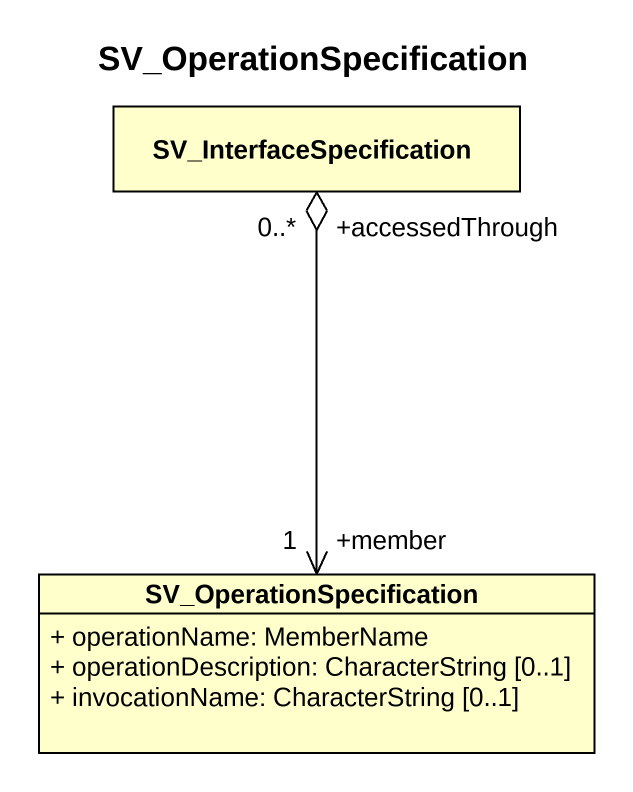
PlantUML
@startuml
title SV_OperationSpecification
hide circle
hide empty members
skinparam classAttributeIconSize 0
class SV_InterfaceSpecification
class SV_OperationSpecification {
  + operationName: MemberName
  + operationDescription: CharacterString [0..1]
  + invocationName: CharacterString [0..1]
}
SV_OperationSpecification "+member\n1" <-up-o "+accessedThrough\n0..*" SV_InterfaceSpecification
@enduml
